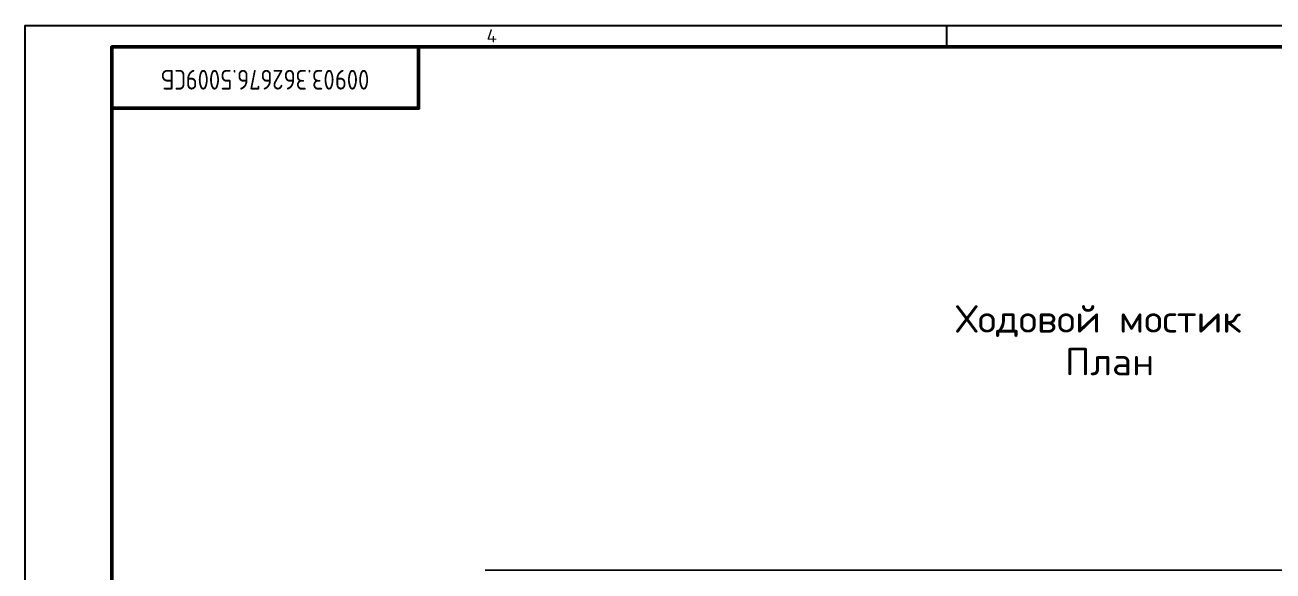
# Model space of a CAD drawing. Header units: millimetres. Extents: x -35117 to 70520, y -28859 to 27816.
# Drawn here: x -13164 to -7469, y 5912 to 8404 of the extents above; entities that cross this region are included whole.
import ezdxf
from ezdxf.enums import TextEntityAlignment as Align

# ---------------------------------------------------------------- set-up
doc = ezdxf.new("R2010")
doc.units = ezdxf.units.MM
for name, color, linetype in [('-1102', 7, 'Continuous'), ('-1512', 7, 'Continuous'), ('-1513', 7, 'Continuous'), ('FORM', 7, 'Continuous')]:
    doc.layers.add(name, color=color, linetype=linetype)
doc.layers.add('FORM1', color=4, linetype='Continuous', lineweight=50)
doc.styles.add('Standard1', font='simplex.shx', dxfattribs={"height": 2.5})

msp = doc.modelspace()

# ---------------------------------------------------------------- linework, layer by layer
at = {"layer": '-1102', "color": 3, "lineweight": 0}
for p, q in [((-11064.619, 5915.005), (-7212.631, 5915.005)), ((-7212.631, 5915.005), (-11064.619, 5915.005))]:
    msp.add_line(p, q, dxfattribs=at)
at = {"layer": '-1512', "color": 6, "lineweight": 0}
for p, q in [((-9105.729, 5915.005), (-9104.132, 5915.005)), ((-9102.529, 5915.005), (-9101.176, 5915.005)), ((-9101.176, 5915.005), (-9097.316, 5915.005)), ((-9097.316, 5915.005), (-9096.418, 5915.005)), ((-9092.765, 5915.005), (-9084.73, 5915.005)), ((-9084.73, 5915.005), (-9076.693, 5915.005)), ((-9076.693, 5915.005), (-9069.88, 5915.005)), ((-9069.88, 5915.005), (-9065.329, 5915.005)), ((-8862.045, 5915.005), (-8860.447, 5915.005)), ((-8857.412, 5915.005), (-8853.631, 5915.005)), ((-8853.631, 5915.005), (-8847.857, 5915.005)), ((-8847.857, 5915.005), (-8841.046, 5915.005)), ((-8841.046, 5915.005), (-8833.009, 5915.005)), ((-8831.736, 5915.005), (-8828.459, 5915.005)), ((-8828.459, 5915.005), (-8824.6, 5915.005)), ((-8824.6, 5915.005), (-8823.519, 5915.005))]:
    msp.add_line(p, q, dxfattribs=at)
for points in [[(-9104.132, 5915.005), (-9102.529, 5915.005), (-9101.176, 5915.005), (-9099.578, 5915.005)], [(-9099.578, 5915.005), (-9097.316, 5915.005), (-9096.418, 5915.005), (-9092.765, 5915.005)], [(-8860.447, 5915.005), (-8857.412, 5915.005), (-8855.894, 5915.005)], [(-8855.894, 5915.005), (-8853.631, 5915.005), (-8849.081, 5915.005)], [(-8849.081, 5915.005), (-8847.857, 5915.005), (-8841.046, 5915.005)], [(-8833.009, 5915.005), (-8831.736, 5915.005), (-8828.459, 5915.005), (-8826.196, 5915.005)], [(-8826.196, 5915.005), (-8824.6, 5915.005), (-8823.519, 5915.005), (-8821.643, 5915.005)]]:
    msp.add_lwpolyline(points, dxfattribs=at)
at = {"layer": '-1513', "color": 40, "lineweight": 0}
for p in [(-11059.648, 5915.005), (-10664.648, 5915.005)]:
    msp.add_line(p, (-10659.648, 5915.005), dxfattribs=at)
at = {"layer": '-1513', "color": 20, "lineweight": 0}
msp.add_line((-7565.484, 5915.005), (-7215.484, 5915.005), dxfattribs=at)
at = {"layer": 'FORM'}
msp.add_line((-8957.591, 8304.327), (-8957.591, 8404.327), dxfattribs=at)
msp.add_lwpolyline([(-13163.591, -3471.673), (3648.409, -3471.673), (3648.409, 8400.327), (-13163.591, 8400.327)], close=True, dxfattribs=at)
at = {"layer": 'FORM1'}
for points in [[(-12767.591, 8304.327), (-11367.591, 8304.327), (-11367.591, 8024.327), (-12767.591, 8024.327)], [(-12767.591, -3375.673), (3552.409, -3375.673), (3552.409, 8304.327), (-12767.591, 8304.327)]]:
    msp.add_lwpolyline(points, close=True, dxfattribs=at)

# ---------------------------------------------------------------- texts
at = {"color": 4, "style": 'Standard1'}
for s, p in [('Ходовой мостик', (-8264.34, 7062.357)), ('План', (-8215.144, 6867.513))]:
    msp.add_text(s, height=125, dxfattribs=at).set_placement(p, align=Align.MIDDLE_CENTER)
at = {"layer": 'FORM', "style": 'Standard1'}
msp.add_text('4', height=60, dxfattribs=at).set_placement((-11057.591, 8324.327))
at = {"layer": 'FORM', "color": 3, "style": 'Standard1', "width": 0.8}
msp.add_attdef('00903.362676.5009СБ', text='ХХХХХХ.ХХХХХХ.ХХХ-ХХ', height=90, rotation=180, dxfattribs=at).set_placement((-12067.591, 8199.327), align=Align.CENTER)

doc.saveas('drawing.dxf')
